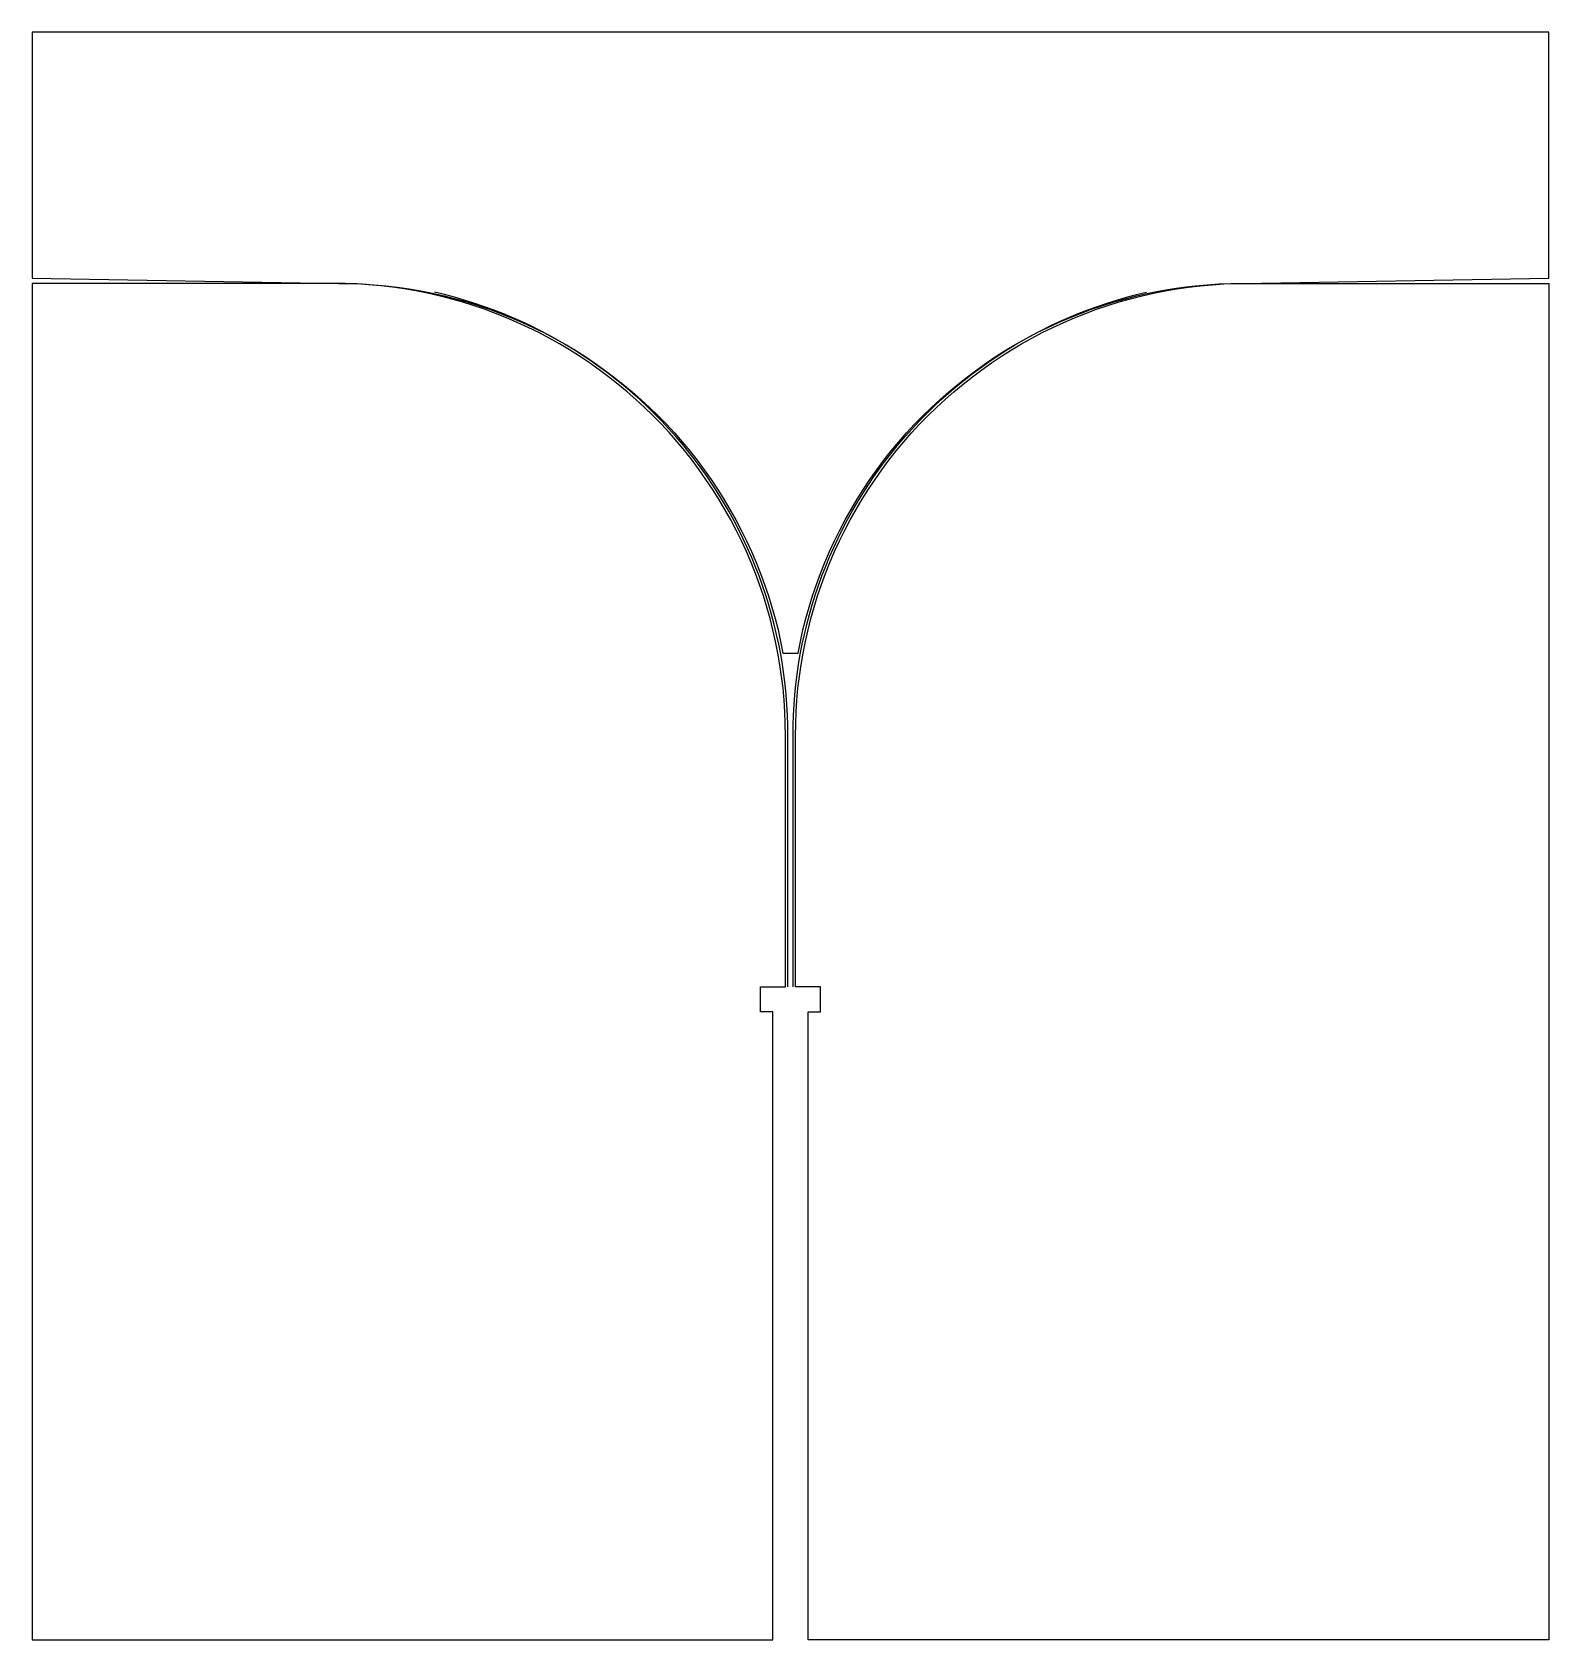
# Model space of a CAD drawing. Header units: millimetres. Extents: x -30.2 to 30.2, y -36 to 28.
import ezdxf

# ---------------------------------------------------------------- set-up
doc = ezdxf.new("R2010")
doc.units = ezdxf.units.MM

msp = doc.modelspace()

# ---------------------------------------------------------------- linework, layer by layer
at = {"layer": 'BLOCK_A'}
for p, q in [((-18.2, 18), (-30.2, 18)), ((-30.2, 18), (-30.2, -36)), ((-17.7288, 17.9938), (-18.2, 18)), ((-17.258, 17.9753), (-17.7288, 17.9938)), ((-16.7877, 17.9445), (-17.258, 17.9753)), ((-16.3185, 17.9014), (-16.7877, 17.9445)), ((-15.8505, 17.846), (-16.3185, 17.9014)), ((-15.3842, 17.7784), (-15.8505, 17.846)), ((-14.9198, 17.6986), (-15.3842, 17.7784)), ((-14.4576, 17.6067), (-14.9198, 17.6986)), ((-13.998, 17.5027), (-14.4576, 17.6067)), ((-13.5413, 17.3867), (-13.998, 17.5027)), ((-13.0877, 17.2588), (-13.5413, 17.3867)), ((-12.6377, 17.119), (-13.0877, 17.2588)), ((-12.1915, 16.9675), (-12.6377, 17.119)), ((-11.7494, 16.8044), (-12.1915, 16.9675)), ((-11.3117, 16.6298), (-11.7494, 16.8044)), ((-10.8787, 16.4438), (-11.3117, 16.6298)), ((-10.4508, 16.2465), (-10.8787, 16.4438)), ((-10.0282, 16.0381), (-10.4508, 16.2465)), ((-9.6111, 15.8187), (-10.0282, 16.0381)), ((-9.2, 15.5885), (-9.6111, 15.8187)), ((-8.795, 15.3475), (-9.2, 15.5885)), ((-8.3965, 15.0961), (-8.795, 15.3475)), ((-8.0047, 14.8343), (-8.3965, 15.0961)), ((-7.6199, 14.5623), (-8.0047, 14.8343)), ((-7.2423, 14.2804), (-7.6199, 14.5623)), ((-6.8722, 13.9886), (-7.2423, 14.2804)), ((-6.5099, 13.6873), (-6.8722, 13.9886)), ((-6.1556, 13.3766), (-6.5099, 13.6873)), ((-5.8096, 13.0567), (-6.1556, 13.3766)), ((-5.4721, 12.7279), (-5.8096, 13.0567)), ((-5.1433, 12.3904), (-5.4721, 12.7279)), ((-4.8234, 12.0444), (-5.1433, 12.3904)), ((-4.5127, 11.6901), (-4.8234, 12.0444)), ((-4.2114, 11.3278), (-4.5127, 11.6901)), ((-3.9196, 10.9577), (-4.2114, 11.3278)), ((-3.6377, 10.5801), (-3.9196, 10.9577)), ((-3.3657, 10.1953), (-3.6377, 10.5801)), ((-3.1039, 9.8035), (-3.3657, 10.1953)), ((-2.8525, 9.405), (-3.1039, 9.8035)), ((-2.6115, 9), (-2.8525, 9.405)), ((-2.3813, 8.5889), (-2.6115, 9)), ((-2.1619, 8.1718), (-2.3813, 8.5889)), ((-1.9535, 7.7492), (-2.1619, 8.1718)), ((-1.7562, 7.3213), (-1.9535, 7.7492)), ((-1.5702, 6.8883), (-1.7562, 7.3213)), ((-1.3956, 6.4506), (-1.5702, 6.8883)), ((-1.2325, 6.0085), (-1.3956, 6.4506)), ((-1.081, 5.5623), (-1.2325, 6.0085)), ((-0.9412, 5.1123), (-1.081, 5.5623)), ((-0.8133, 4.6587), (-0.9412, 5.1123)), ((-0.6973, 4.202), (-0.8133, 4.6587)), ((-0.5933, 3.7424), (-0.6973, 4.202)), ((-0.5014, 3.2802), (-0.5933, 3.7424)), ((-0.4216, 2.8158), (-0.5014, 3.2802)), ((-0.354, 2.3495), (-0.4216, 2.8158)), ((-0.2986, 1.8815), (-0.354, 2.3495)), ((-0.2555, 1.4123), (-0.2986, 1.8815)), ((-0.2247, 0.942), (-0.2555, 1.4123)), ((-0.2062, 0.4712), (-0.2247, 0.942)), ((-0.2, 0), (-0.2062, 0.4712)), ((-0.2, -10), (-0.2, 0)), ((-1.2, -11), (-1.2, -10)), ((-1.2, -10), (-0.2, -10)), ((-0.7, -11), (-1.2, -11)), ((-0.7, -36), (-0.7, -11)), ((-30.2, -36), (-0.7, -36))]:
    msp.add_line(p, q, dxfattribs=at)
at = {"layer": 'BLOCK_B'}
for p, q in [((16.3185, 17.9014), (16.7877, 17.9445)), ((16.7877, 17.9445), (17.258, 17.9753)), ((17.258, 17.9753), (17.7288, 17.9938)), ((17.7288, 17.9938), (18.2, 18)), ((18.2, 18), (30.2, 18)), ((30.2, 18), (30.2, -36)), ((13.0877, 17.2588), (13.5413, 17.3867)), ((13.5413, 17.3867), (13.998, 17.5027)), ((13.998, 17.5027), (14.4576, 17.6067)), ((14.4576, 17.6067), (14.9198, 17.6986)), ((14.9198, 17.6986), (15.3842, 17.7784)), ((15.3842, 17.7784), (15.8505, 17.846)), ((15.8505, 17.846), (16.3185, 17.9014)), ((11.3117, 16.6298), (11.7494, 16.8044)), ((11.7494, 16.8044), (12.1915, 16.9675)), ((12.1915, 16.9675), (12.6377, 17.119)), ((12.6377, 17.119), (13.0877, 17.2588)), ((9.6111, 15.8187), (10.0282, 16.0381)), ((10.0282, 16.0381), (10.4508, 16.2465)), ((10.4508, 16.2465), (10.8787, 16.4438)), ((10.8787, 16.4438), (11.3117, 16.6298)), ((8.795, 15.3475), (9.2, 15.5885)), ((9.2, 15.5885), (9.6111, 15.8187)), ((7.6199, 14.5623), (8.0047, 14.8343)), ((8.0047, 14.8343), (8.3965, 15.0961)), ((8.3965, 15.0961), (8.795, 15.3475)), ((6.8722, 13.9886), (7.2423, 14.2804)), ((7.2423, 14.2804), (7.6199, 14.5623)), ((6.1556, 13.3766), (6.5099, 13.6873)), ((6.5099, 13.6873), (6.8722, 13.9886)), ((5.4721, 12.7279), (5.8096, 13.0567)), ((5.8096, 13.0567), (6.1556, 13.3766)), ((4.8234, 12.0444), (5.1433, 12.3904)), ((5.1433, 12.3904), (5.4721, 12.7279)), ((4.2114, 11.3278), (4.5127, 11.6901)), ((4.5127, 11.6901), (4.8234, 12.0444)), ((3.6377, 10.5801), (3.9196, 10.9577)), ((3.9196, 10.9577), (4.2114, 11.3278)), ((3.3657, 10.1953), (3.6377, 10.5801)), ((2.8525, 9.405), (3.1039, 9.8035)), ((3.1039, 9.8035), (3.3657, 10.1953)), ((2.3813, 8.5889), (2.6115, 9)), ((2.6115, 9), (2.8525, 9.405)), ((2.1619, 8.1718), (2.3813, 8.5889)), ((1.7562, 7.3213), (1.9535, 7.7492)), ((1.9535, 7.7492), (2.1619, 8.1718)), ((1.5702, 6.8883), (1.7562, 7.3213)), ((1.2325, 6.0085), (1.3956, 6.4506)), ((1.3956, 6.4506), (1.5702, 6.8883)), ((1.081, 5.5623), (1.2325, 6.0085)), ((0.9412, 5.1123), (1.081, 5.5623)), ((0.6973, 4.202), (0.8133, 4.6587)), ((0.8133, 4.6587), (0.9412, 5.1123)), ((0.5933, 3.7424), (0.6973, 4.202)), ((0.4216, 2.8158), (0.5014, 3.2802)), ((0.5014, 3.2802), (0.5933, 3.7424)), ((0.354, 2.3495), (0.4216, 2.8158)), ((0.2986, 1.8815), (0.354, 2.3495)), ((0.2247, 0.942), (0.2555, 1.4123)), ((0.2555, 1.4123), (0.2986, 1.8815)), ((0.2062, 0.4712), (0.2247, 0.942)), ((0.2, 0), (0.2062, 0.4712)), ((0.2, -10), (0.2, 0)), ((1.2, -10), (0.2, -10)), ((1.2, -11), (1.2, -10)), ((0.7, -36), (0.7, -11)), ((0.7, -11), (1.2, -11)), ((30.2, -36), (0.7, -36))]:
    msp.add_line(p, q, dxfattribs=at)
at = {"layer": 'LAMINATE'}
for p, q in [((-13.7774, 17.5514), (-14.1724, 17.6462)), ((-13.3847, 17.4477), (-13.7774, 17.5514)), ((-12.9945, 17.3353), (-13.3847, 17.4477)), ((-12.6068, 17.2141), (-12.9945, 17.3353)), ((12.6068, 17.2141), (12.9945, 17.3353)), ((12.9945, 17.3353), (13.3847, 17.4477)), ((13.3847, 17.4477), (13.7774, 17.5514)), ((13.7774, 17.5514), (14.1724, 17.6462)), ((-12.2219, 17.0843), (-12.6068, 17.2141)), ((-11.8401, 16.9459), (-12.2219, 17.0843)), ((-11.4615, 16.7989), (-11.8401, 16.9459)), ((-11.0862, 16.6435), (-11.4615, 16.7989)), ((-10.7146, 16.4796), (-11.0862, 16.6435)), ((10.7146, 16.4796), (11.0862, 16.6435)), ((11.0862, 16.6435), (11.4615, 16.7989)), ((11.4615, 16.7989), (11.8401, 16.9459)), ((11.8401, 16.9459), (12.2219, 17.0843)), ((12.2219, 17.0843), (12.6068, 17.2141)), ((-10.3467, 16.3075), (-10.7146, 16.4796)), ((-9.9828, 16.1272), (-10.3467, 16.3075)), ((-9.623, 15.9388), (-9.9828, 16.1272)), ((9.623, 15.9388), (9.9828, 16.1272)), ((9.9828, 16.1272), (10.3467, 16.3075)), ((10.3467, 16.3075), (10.7146, 16.4796)), ((-9.2675, 15.7423), (-9.623, 15.9388)), ((-8.9165, 15.5379), (-9.2675, 15.7423)), ((-8.5702, 15.3257), (-8.9165, 15.5379)), ((8.5702, 15.3257), (8.9165, 15.5379)), ((8.9165, 15.5379), (9.2675, 15.7423)), ((9.2675, 15.7423), (9.623, 15.9388)), ((-8.2288, 15.1058), (-8.5702, 15.3257)), ((-7.8923, 14.8782), (-8.2288, 15.1058)), ((-7.5611, 14.6432), (-7.8923, 14.8782)), ((7.5611, 14.6432), (7.8923, 14.8782)), ((7.8923, 14.8782), (8.2288, 15.1058)), ((8.2288, 15.1058), (8.5702, 15.3257)), ((-7.2352, 14.4008), (-7.5611, 14.6432)), ((-6.9148, 14.1511), (-7.2352, 14.4008)), ((-6.6002, 13.8944), (-6.9148, 14.1511)), ((6.6002, 13.8944), (6.9148, 14.1511)), ((6.9148, 14.1511), (7.2352, 14.4008)), ((7.2352, 14.4008), (7.5611, 14.6432)), ((-6.2913, 13.6306), (-6.6002, 13.8944)), ((-5.9885, 13.36), (-6.2913, 13.6306)), ((5.9885, 13.36), (6.2913, 13.6306)), ((6.2913, 13.6306), (6.6002, 13.8944)), ((-5.6918, 13.0826), (-5.9885, 13.36)), ((-5.4014, 12.7986), (-5.6918, 13.0826)), ((5.4014, 12.7986), (5.6918, 13.0826)), ((5.6918, 13.0826), (5.9885, 13.36)), ((-5.1174, 12.5082), (-5.4014, 12.7986)), ((-4.84, 12.2115), (-5.1174, 12.5082)), ((-4.5694, 11.9087), (-4.84, 12.2115)), ((4.5694, 11.9087), (4.84, 12.2115)), ((4.84, 12.2115), (5.1174, 12.5082)), ((5.1174, 12.5082), (5.4014, 12.7986)), ((-4.3056, 11.5998), (-4.5694, 11.9087)), ((-4.0489, 11.2852), (-4.3056, 11.5998)), ((4.0489, 11.2852), (4.3056, 11.5998)), ((4.3056, 11.5998), (4.5694, 11.9087)), ((-3.7992, 10.9648), (-4.0489, 11.2852)), ((-3.5568, 10.6389), (-3.7992, 10.9648)), ((3.5568, 10.6389), (3.7992, 10.9648)), ((3.7992, 10.9648), (4.0489, 11.2852)), ((-3.3218, 10.3077), (-3.5568, 10.6389)), ((-3.0942, 9.9712), (-3.3218, 10.3077)), ((3.0942, 9.9712), (3.3218, 10.3077)), ((3.3218, 10.3077), (3.5568, 10.6389)), ((-2.8743, 9.6298), (-3.0942, 9.9712)), ((-2.6621, 9.2835), (-2.8743, 9.6298)), ((2.6621, 9.2835), (2.8743, 9.6298)), ((2.8743, 9.6298), (3.0942, 9.9712)), ((-2.4577, 8.9325), (-2.6621, 9.2835)), ((2.4577, 8.9325), (2.6621, 9.2835)), ((-2.2612, 8.577), (-2.4577, 8.9325)), ((-2.0728, 8.2172), (-2.2612, 8.577)), ((2.0728, 8.2172), (2.2612, 8.577)), ((2.2612, 8.577), (2.4577, 8.9325)), ((-1.8925, 7.8533), (-2.0728, 8.2172)), ((-1.7204, 7.4854), (-1.8925, 7.8533)), ((1.7204, 7.4854), (1.8925, 7.8533)), ((1.8925, 7.8533), (2.0728, 8.2172)), ((-1.5565, 7.1138), (-1.7204, 7.4854)), ((-1.4011, 6.7385), (-1.5565, 7.1138)), ((1.4011, 6.7385), (1.5565, 7.1138)), ((1.5565, 7.1138), (1.7204, 7.4854)), ((-1.2541, 6.3599), (-1.4011, 6.7385)), ((1.2541, 6.3599), (1.4011, 6.7385)), ((-1.1157, 5.9781), (-1.2541, 6.3599)), ((-0.9859, 5.5932), (-1.1157, 5.9781)), ((0.9859, 5.5932), (1.1157, 5.9781)), ((1.1157, 5.9781), (1.2541, 6.3599)), ((-0.8647, 5.2055), (-0.9859, 5.5932)), ((-0.7523, 4.8153), (-0.8647, 5.2055)), ((0.7523, 4.8153), (0.8647, 5.2055)), ((0.8647, 5.2055), (0.9859, 5.5932)), ((-0.6486, 4.4226), (-0.7523, 4.8153)), ((0.6486, 4.4226), (0.7523, 4.8153)), ((-0.5538, 4.0276), (-0.6486, 4.4226)), ((-0.4679, 3.6307), (-0.5538, 4.0276)), ((0.4679, 3.6307), (0.5538, 4.0276)), ((0.5538, 4.0276), (0.6486, 4.4226)), ((-0.3909, 3.2319), (-0.4679, 3.6307)), ((-0.3228, 2.8315), (-0.3909, 3.2319)), ((0.3228, 2.8315), (0.3909, 3.2319)), ((0.3909, 3.2319), (0.4679, 3.6307)), ((-0.2638, 2.4296), (-0.3228, 2.8315)), ((0.2638, 2.4296), (0.3228, 2.8315)), ((-0.2138, 2.0266), (-0.2638, 2.4296)), ((-0.1729, 1.6225), (-0.2138, 2.0266)), ((0.1729, 1.6225), (0.2138, 2.0266)), ((0.2138, 2.0266), (0.2638, 2.4296)), ((-0.141, 1.2176), (-0.1729, 1.6225)), ((0.141, 1.2176), (0.1729, 1.6225)), ((-0.1182, 0.8121), (-0.141, 1.2176)), ((-0.1046, 0.4061), (-0.1182, 0.8121)), ((0.1046, 0.4061), (0.1182, 0.8121)), ((0.1182, 0.8121), (0.141, 1.2176)), ((-0.1, 0), (-0.1046, 0.4061)), ((-0.1, -10), (-0.1, 0)), ((0.1, 0), (0.1046, 0.4061)), ((0.1, -10), (0.1, 0))]:
    msp.add_line(p, q, dxfattribs=at)
at = {"layer": 'PLUG'}
for p, q in [((-30.2, 28), (-30.2, 18.2)), ((30.2, 28), (-30.2, 28)), ((30.2, 18.2), (30.2, 28)), ((-30.2, 18.2), (-18, 18)), ((-18, 18), (-17.5288, 17.9938)), ((-17.5288, 17.9938), (-17.058, 17.9753)), ((-17.058, 17.9753), (-16.5877, 17.9445)), ((-16.5877, 17.9445), (-16.1185, 17.9014)), ((16.1185, 17.9014), (16.5877, 17.9445)), ((16.5877, 17.9445), (17.058, 17.9753)), ((17.058, 17.9753), (17.5288, 17.9938)), ((17.5288, 17.9938), (18, 18)), ((18, 18), (30.2, 18.2)), ((-16.1185, 17.9014), (-15.6505, 17.846)), ((-15.6505, 17.846), (-15.1842, 17.7784)), ((-15.1842, 17.7784), (-14.7198, 17.6986)), ((-14.7198, 17.6986), (-14.2576, 17.6067)), ((-14.2576, 17.6067), (-13.798, 17.5027)), ((-13.798, 17.5027), (-13.3413, 17.3867)), ((-13.3413, 17.3867), (-12.8877, 17.2588)), ((12.8877, 17.2588), (13.3413, 17.3867)), ((13.3413, 17.3867), (13.798, 17.5027)), ((13.798, 17.5027), (14.2576, 17.6067)), ((14.2576, 17.6067), (14.7198, 17.6986)), ((14.7198, 17.6986), (15.1842, 17.7784)), ((15.1842, 17.7784), (15.6505, 17.846)), ((15.6505, 17.846), (16.1185, 17.9014)), ((-12.8877, 17.2588), (-12.4377, 17.119)), ((-12.4377, 17.119), (-11.9915, 16.9675)), ((-11.9915, 16.9675), (-11.5494, 16.8044)), ((-11.5494, 16.8044), (-11.1117, 16.6298)), ((11.1117, 16.6298), (11.5494, 16.8044)), ((11.5494, 16.8044), (11.9915, 16.9675)), ((11.9915, 16.9675), (12.4377, 17.119)), ((12.4377, 17.119), (12.8877, 17.2588)), ((-11.1117, 16.6298), (-10.6787, 16.4438)), ((-10.6787, 16.4438), (-10.2508, 16.2465)), ((-10.2508, 16.2465), (-9.8282, 16.0381)), ((-9.8282, 16.0381), (-9.4111, 15.8187)), ((9.4111, 15.8187), (9.8282, 16.0381)), ((9.8282, 16.0381), (10.2508, 16.2465)), ((10.2508, 16.2465), (10.6787, 16.4438)), ((10.6787, 16.4438), (11.1117, 16.6298)), ((-9.4111, 15.8187), (-9, 15.5885)), ((-9, 15.5885), (-8.595, 15.3475)), ((8.595, 15.3475), (9, 15.5885)), ((9, 15.5885), (9.4111, 15.8187)), ((-8.595, 15.3475), (-8.1965, 15.0961)), ((-8.1965, 15.0961), (-7.8047, 14.8343)), ((-7.8047, 14.8343), (-7.4199, 14.5623)), ((7.4199, 14.5623), (7.8047, 14.8343)), ((7.8047, 14.8343), (8.1965, 15.0961)), ((8.1965, 15.0961), (8.595, 15.3475)), ((-7.4199, 14.5623), (-7.0423, 14.2804)), ((-7.0423, 14.2804), (-6.6722, 13.9886)), ((6.6722, 13.9886), (7.0423, 14.2804)), ((7.0423, 14.2804), (7.4199, 14.5623)), ((-6.6722, 13.9886), (-6.3099, 13.6873)), ((-6.3099, 13.6873), (-5.9556, 13.3766)), ((5.9556, 13.3766), (6.3099, 13.6873)), ((6.3099, 13.6873), (6.6722, 13.9886)), ((-5.9556, 13.3766), (-5.6096, 13.0567)), ((-5.6096, 13.0567), (-5.2721, 12.7279)), ((5.2721, 12.7279), (5.6096, 13.0567)), ((5.6096, 13.0567), (5.9556, 13.3766)), ((-5.2721, 12.7279), (-4.9433, 12.3904)), ((-4.9433, 12.3904), (-4.6234, 12.0444)), ((4.6234, 12.0444), (4.9433, 12.3904)), ((4.9433, 12.3904), (5.2721, 12.7279)), ((-4.6234, 12.0444), (-4.3127, 11.6901)), ((-4.3127, 11.6901), (-4.0114, 11.3278)), ((4.0114, 11.3278), (4.3127, 11.6901)), ((4.3127, 11.6901), (4.6234, 12.0444)), ((-4.0114, 11.3278), (-3.7196, 10.9577)), ((-3.7196, 10.9577), (-3.4377, 10.5801)), ((3.4377, 10.5801), (3.7196, 10.9577)), ((3.7196, 10.9577), (4.0114, 11.3278)), ((-3.4377, 10.5801), (-3.1657, 10.1953)), ((3.1657, 10.1953), (3.4377, 10.5801)), ((-3.1657, 10.1953), (-2.9039, 9.8035)), ((-2.9039, 9.8035), (-2.6525, 9.405)), ((2.6525, 9.405), (2.9039, 9.8035)), ((2.9039, 9.8035), (3.1657, 10.1953)), ((-2.6525, 9.405), (-2.4115, 9)), ((-2.4115, 9), (-2.1813, 8.5889)), ((2.1813, 8.5889), (2.4115, 9)), ((2.4115, 9), (2.6525, 9.405)), ((-2.1813, 8.5889), (-1.9619, 8.1718)), ((1.9619, 8.1718), (2.1813, 8.5889)), ((-1.9619, 8.1718), (-1.7535, 7.7492)), ((-1.7535, 7.7492), (-1.5562, 7.3213)), ((1.5562, 7.3213), (1.7535, 7.7492)), ((1.7535, 7.7492), (1.9619, 8.1718)), ((-1.5562, 7.3213), (-1.3702, 6.8883)), ((1.3702, 6.8883), (1.5562, 7.3213)), ((-1.3702, 6.8883), (-1.1956, 6.4506)), ((-1.1956, 6.4506), (-1.0325, 6.0085)), ((1.0325, 6.0085), (1.1956, 6.4506)), ((1.1956, 6.4506), (1.3702, 6.8883)), ((-1.0325, 6.0085), (-0.881, 5.5623)), ((0.881, 5.5623), (1.0325, 6.0085)), ((-0.881, 5.5623), (-0.7412, 5.1123)), ((0.7412, 5.1123), (0.881, 5.5623)), ((-0.7412, 5.1123), (-0.6133, 4.6587)), ((-0.6133, 4.6587), (-0.4973, 4.202)), ((0.4973, 4.202), (0.6133, 4.6587)), ((0.6133, 4.6587), (0.7412, 5.1123)), ((-0.4973, 4.202), (-0.3933, 3.7424)), ((0.3933, 3.7424), (0.4973, 4.202)), ((-0.3933, 3.7424), (-0.3014, 3.2802)), ((-0.3014, 3.2802), (0.3014, 3.2802)), ((0.3014, 3.2802), (0.3933, 3.7424))]:
    msp.add_line(p, q, dxfattribs=at)

doc.saveas('drawing.dxf')
